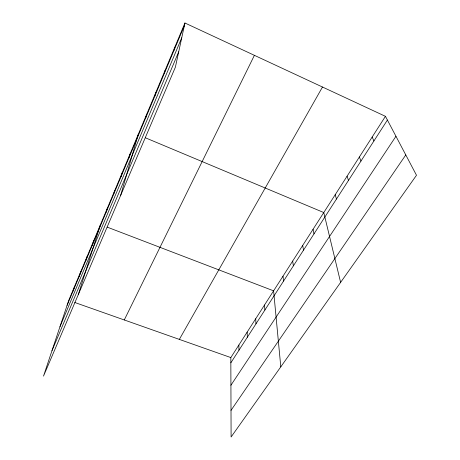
<?xml version="1.0" encoding="UTF-8"?>
<svg xmlns="http://www.w3.org/2000/svg" width="460" height="460" viewBox="0 0 460 460"><rect width="100%" height="100%" fill="white"/><g stroke="black" fill="none" stroke-linecap="round" stroke-linejoin="round"><path stroke-width="0.69" d="M184.937 23L175.386 67.166L43.504 376.119L68.741 300.363L184.937 23L385.44 116.328L416.495 175.266L231.098 437L230.828 357.575L385.44 116.328M174.087 50.215L174.8 47.19M164.249 73.669L165.077 70.409M154.807 96.18L155.739 92.701M145.734 117.806L146.757 114.132M120.664 195.373L138.126 134.745M128.863 158.033L130.053 154.014M121.009 176.761L122.268 172.592M113.436 194.821L114.758 190.52M106.122 212.255L107.502 207.834M78.252 294.722L100.498 224.56M92.236 245.364L93.725 240.73M85.635 261.096L87.17 256.37M79.252 276.316L80.828 271.503M73.077 291.048L74.692 286.16M67.091 305.319L184.339 25.76M60.001 326.606L181.734 37.8M52.014 350.577L178.716 51.779M124.275 319.964L254.397 55.332M179.342 339.405L322.489 87.026M230.845 362.813L387.406 120.06M230.92 385.244L395.956 136.281M231.006 410.377L405.783 154.934M74.767 302.484L230.828 357.575M107.197 227.125L273.602 290.835L280.795 366.839M145.349 137.77L323.777 212.543L340.618 282.388M372.163 137.046L373.928 140.961M359.381 156.986L360.956 161.069M347.076 176.191L348.473 180.423M335.214 194.695L336.45 199.071M313.059 229.27L314.002 233.875M302.697 245.433L303.514 250.136M292.681 261.061L293.371 265.863M282.986 276.19L283.561 281.071M264.511 305.02L264.88 310.046M255.697 318.768L255.973 323.857M247.158 332.097L247.336 337.243M238.867 345.029L238.964 350.221"/></g></svg>
